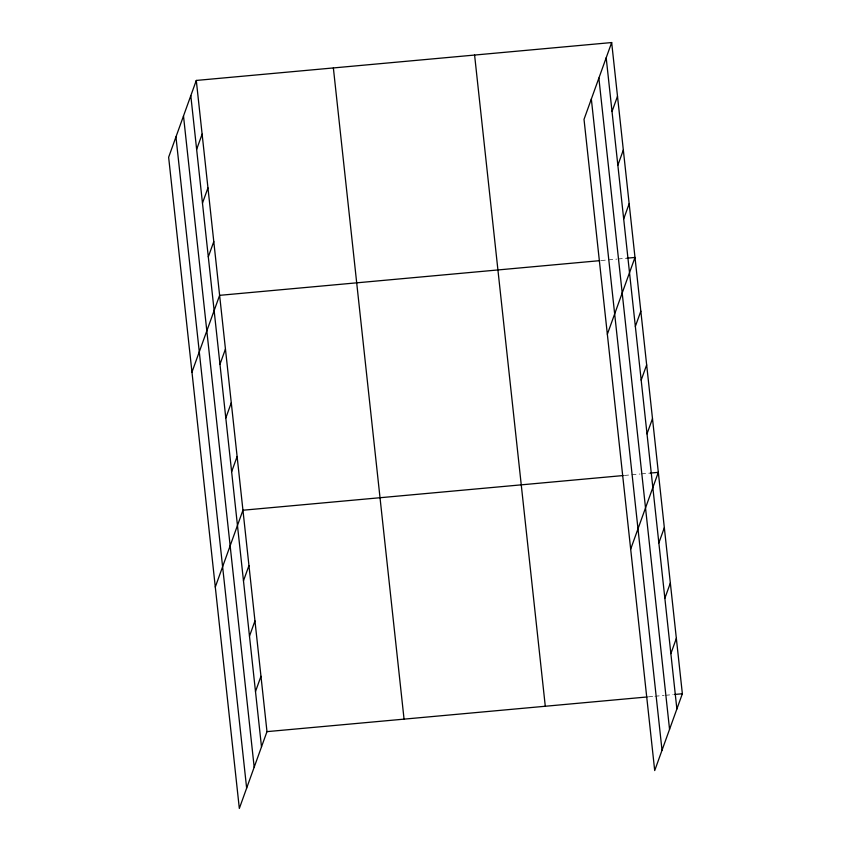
<?xml version="1.0" encoding="UTF-8"?>
<svg xmlns="http://www.w3.org/2000/svg" width="851" height="851" viewBox="0 0 851 851"><rect width="100%" height="100%" fill="white"/><g stroke="black" fill="none" stroke-linecap="round" stroke-linejoin="round"><path stroke-width="0.64" stroke-dasharray="4.25 3.19" d="M601.061 260.544L616.72 259.119M618.028 258.991L627.166 258.161M624.379 475.443L640.048 474.007M641.356 473.89L650.494 473.06M648.419 696.852L653.642 696.373M654.94 696.256L664.088 695.427M665.386 695.299L673.226 694.586"/><path stroke-width="1.28" d="M196.294 80.441L168.636 157.244L239.333 808.45L266.98 731.637L196.294 80.441L611.667 42.55L682.364 693.756L654.706 770.559L584.02 119.363L611.667 42.55M196.634 149.393L202.123 134.16M202.474 203.123L207.952 187.89M208.304 256.842L213.792 241.61M191.964 372.142L219.622 295.34L599.753 260.661M219.962 364.292L225.451 349.059M225.802 418.022L231.281 402.778M231.632 471.741L237.121 456.508M215.292 587.041L242.95 510.228L623.081 475.56M243.471 580.818L248.96 565.585M249.481 636.176L254.96 620.932M255.491 691.523L260.97 676.29M612.018 111.513L617.507 96.269M617.847 165.232L623.336 149.999M623.677 218.962L629.166 203.719M607.348 334.252L634.995 257.449L627.166 258.161M635.346 326.412L640.835 311.168M641.175 380.131L646.664 364.898M647.005 433.861L652.494 418.618M630.676 549.15L658.323 472.348L650.494 473.06M658.844 542.938L664.333 527.694M664.854 598.285L670.343 583.052M670.865 653.642L676.354 638.399M266.98 731.637L647.111 696.969M674.524 694.469L682.364 693.756M606.189 57.783L676.875 708.989M598.87 78.101L669.556 729.307M591.339 99.035L662.025 750.242M474.592 55.049L545.289 706.256M333.369 67.931L404.055 719.138M190.805 95.674L261.502 746.88M183.497 115.991L254.183 767.198M175.955 136.926L246.641 788.132"/></g></svg>
